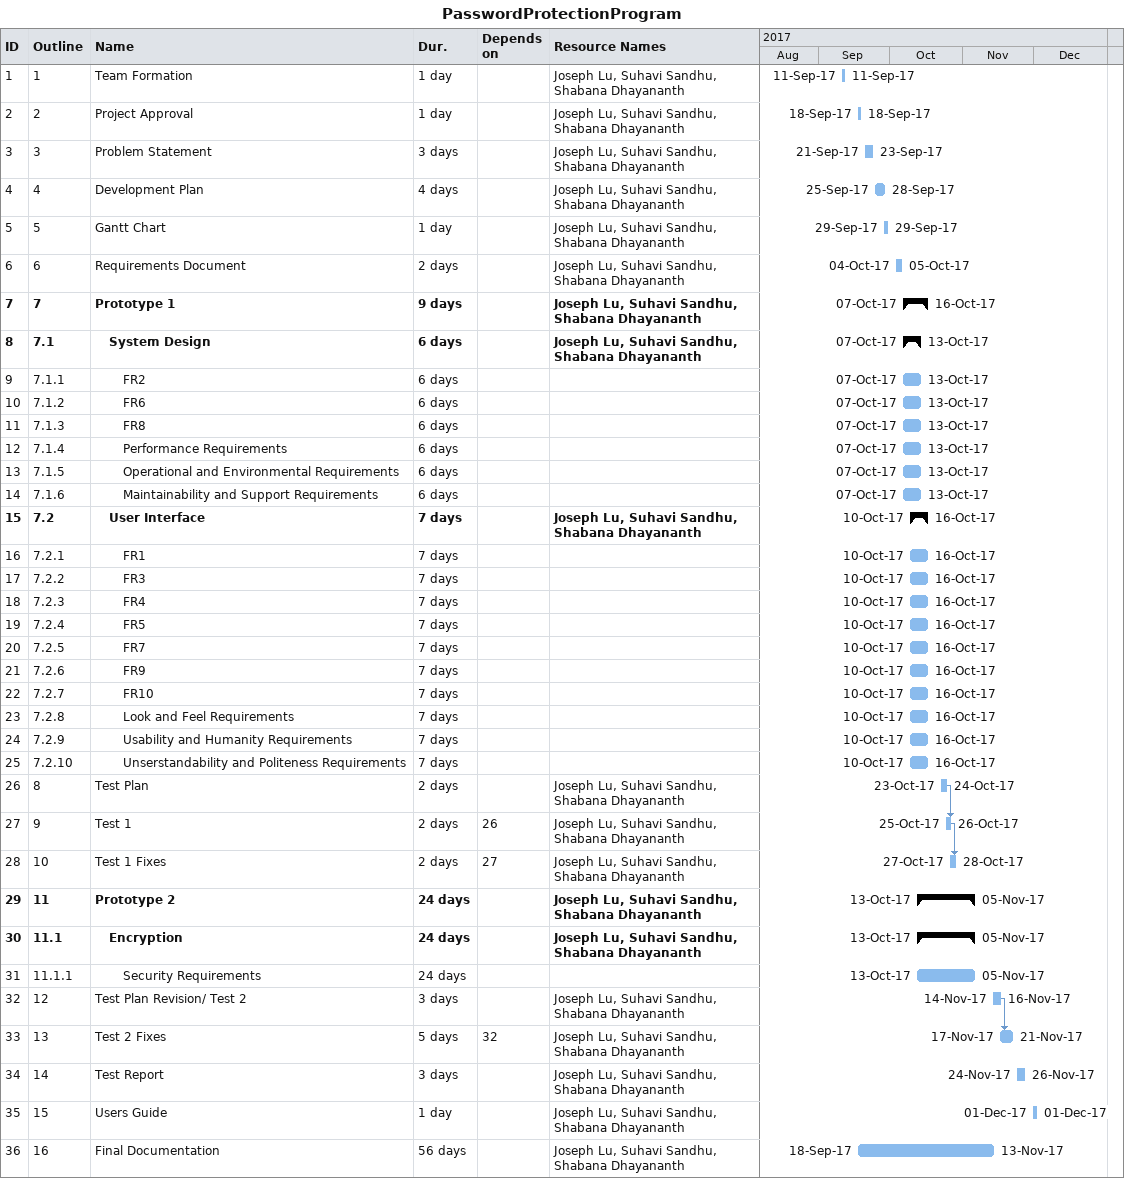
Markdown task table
PasswordProtectionProgram

| ID | WBS | Task | Duration | Start | Finish | Predecessors | Resources |
|---|---|---|---|---|---|---|---|
| 1 | 1 | Team Formation | 1d | 2017-09-11 | 2017-09-11 |  | Joseph Lu, Suhavi Sandhu, Shabana Dhayananth |
| 2 | 2 | Project Approval | 1d | 2017-09-18 | 2017-09-18 |  | Joseph Lu, Suhavi Sandhu, Shabana Dhayananth |
| 3 | 3 | Problem Statement | 3d | 2017-09-21 | 2017-09-23 |  | Joseph Lu, Suhavi Sandhu, Shabana Dhayananth |
| 4 | 4 | Development Plan | 4d | 2017-09-25 | 2017-09-28 |  | Joseph Lu, Suhavi Sandhu, Shabana Dhayananth |
| 5 | 5 | Gantt Chart | 1d | 2017-09-29 | 2017-09-29 |  | Joseph Lu, Suhavi Sandhu, Shabana Dhayananth |
| 6 | 6 | Requirements Document | 2d | 2017-10-04 | 2017-10-05 |  | Joseph Lu, Suhavi Sandhu, Shabana Dhayananth |
| 7 | 7 | **Prototype 1** | 9d | 2017-10-07 | 2017-10-16 |  | Joseph Lu, Suhavi Sandhu, Shabana Dhayananth |
| 8 | 7.1 | **System Design** | 6d | 2017-10-07 | 2017-10-13 |  | Joseph Lu, Suhavi Sandhu, Shabana Dhayananth |
| 9 | 7.1.1 | FR2 | 6d | 2017-10-07 | 2017-10-13 |  |  |
| 10 | 7.1.2 | FR6 | 6d | 2017-10-07 | 2017-10-13 |  |  |
| 11 | 7.1.3 | FR8 | 6d | 2017-10-07 | 2017-10-13 |  |  |
| 12 | 7.1.4 | Performance Requirements | 6d | 2017-10-07 | 2017-10-13 |  |  |
| 13 | 7.1.5 | Operational and Environmental Requirements | 6d | 2017-10-07 | 2017-10-13 |  |  |
| 14 | 7.1.6 | Maintainability and Support Requirements | 6d | 2017-10-07 | 2017-10-13 |  |  |
| 15 | 7.2 | **User Interface** | 7d | 2017-10-10 | 2017-10-16 |  | Joseph Lu, Suhavi Sandhu, Shabana Dhayananth |
| 16 | 7.2.1 | FR1 | 7d | 2017-10-10 | 2017-10-16 |  |  |
| 17 | 7.2.2 | FR3 | 7d | 2017-10-10 | 2017-10-16 |  |  |
| 18 | 7.2.3 | FR4 | 7d | 2017-10-10 | 2017-10-16 |  |  |
| 19 | 7.2.4 | FR5 | 7d | 2017-10-10 | 2017-10-16 |  |  |
| 20 | 7.2.5 | FR7 | 7d | 2017-10-10 | 2017-10-16 |  |  |
| 21 | 7.2.6 | FR9 | 7d | 2017-10-10 | 2017-10-16 |  |  |
| 22 | 7.2.7 | FR10 | 7d | 2017-10-10 | 2017-10-16 |  |  |
| 23 | 7.2.8 | Look and Feel Requirements | 7d | 2017-10-10 | 2017-10-16 |  |  |
| 24 | 7.2.9 | Usability and Humanity Requirements | 7d | 2017-10-10 | 2017-10-16 |  |  |
| 25 | 7.2.10 | Unserstandability and Politeness Requirements | 7d | 2017-10-10 | 2017-10-16 |  |  |
| 26 | 8 | Test Plan | 2d | 2017-10-23 | 2017-10-24 |  | Joseph Lu, Suhavi Sandhu, Shabana Dhayananth |
| 27 | 9 | Test 1 | 2d | 2017-10-25 | 2017-10-26 | 26 | Joseph Lu, Suhavi Sandhu, Shabana Dhayananth |
| 28 | 10 | Test 1 Fixes | 2d | 2017-10-27 | 2017-10-28 | 27 | Joseph Lu, Suhavi Sandhu, Shabana Dhayananth |
| 29 | 11 | **Prototype 2** | 24d | 2017-10-13 | 2017-11-05 |  | Joseph Lu, Suhavi Sandhu, Shabana Dhayananth |
| 30 | 11.1 | **Encryption** | 24d | 2017-10-13 | 2017-11-05 |  | Joseph Lu, Suhavi Sandhu, Shabana Dhayananth |
| 31 | 11.1.1 | Security Requirements | 24d | 2017-10-13 | 2017-11-05 |  |  |
| 32 | 12 | Test Plan Revision/ Test 2 | 3d | 2017-11-14 | 2017-11-16 |  | Joseph Lu, Suhavi Sandhu, Shabana Dhayananth |
| 33 | 13 | Test 2 Fixes | 5d | 2017-11-17 | 2017-11-21 | 32 | Joseph Lu, Suhavi Sandhu, Shabana Dhayananth |
| 34 | 14 | Test Report | 3d | 2017-11-24 | 2017-11-26 |  | Joseph Lu, Suhavi Sandhu, Shabana Dhayananth |
| 35 | 15 | Users Guide | 1d | 2017-12-01 | 2017-12-01 |  | Joseph Lu, Suhavi Sandhu, Shabana Dhayananth |
| 36 | 16 | Final Documentation | 56d | 2017-09-18 | 2017-11-13 |  | Joseph Lu, Suhavi Sandhu, Shabana Dhayananth |
